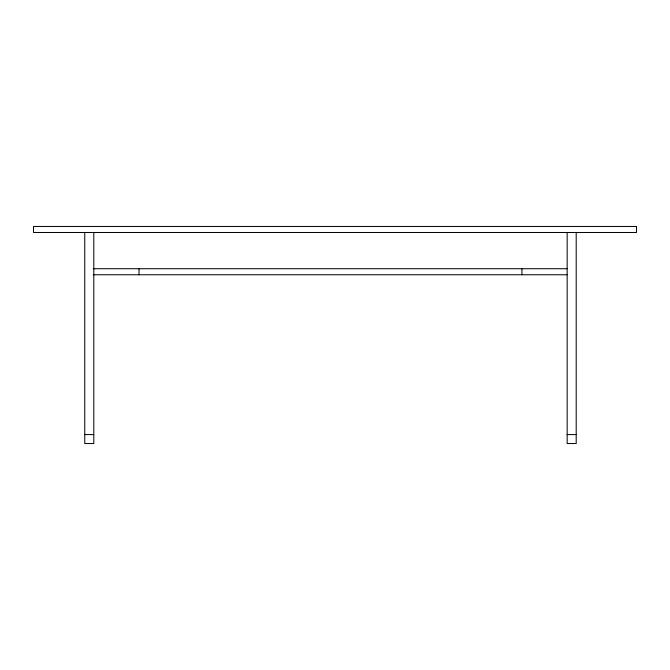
<?xml version="1.0" encoding="UTF-8"?>
<svg xmlns="http://www.w3.org/2000/svg" width="670" height="670" viewBox="0 0 670 670"><rect width="100%" height="100%" fill="white"/><g stroke="black" fill="none" stroke-linecap="round" stroke-linejoin="round"><path stroke-width="1" d="M93.205 268.729L567.155 268.729M93.205 274.759L567.155 274.759M84.755 434.587L93.8 434.587M567.155 434.587L576.2 434.587M576.2 232.49L576.2 443.54L567.155 443.54L567.155 232.49M521.93 268.729L521.93 274.759M139.025 268.729L139.025 274.759M93.8 232.49L93.8 443.54L84.755 443.54L84.755 232.49M636.5 226.46L33.5 226.46L33.5 232.49L636.5 232.49L636.5 226.46"/></g></svg>
